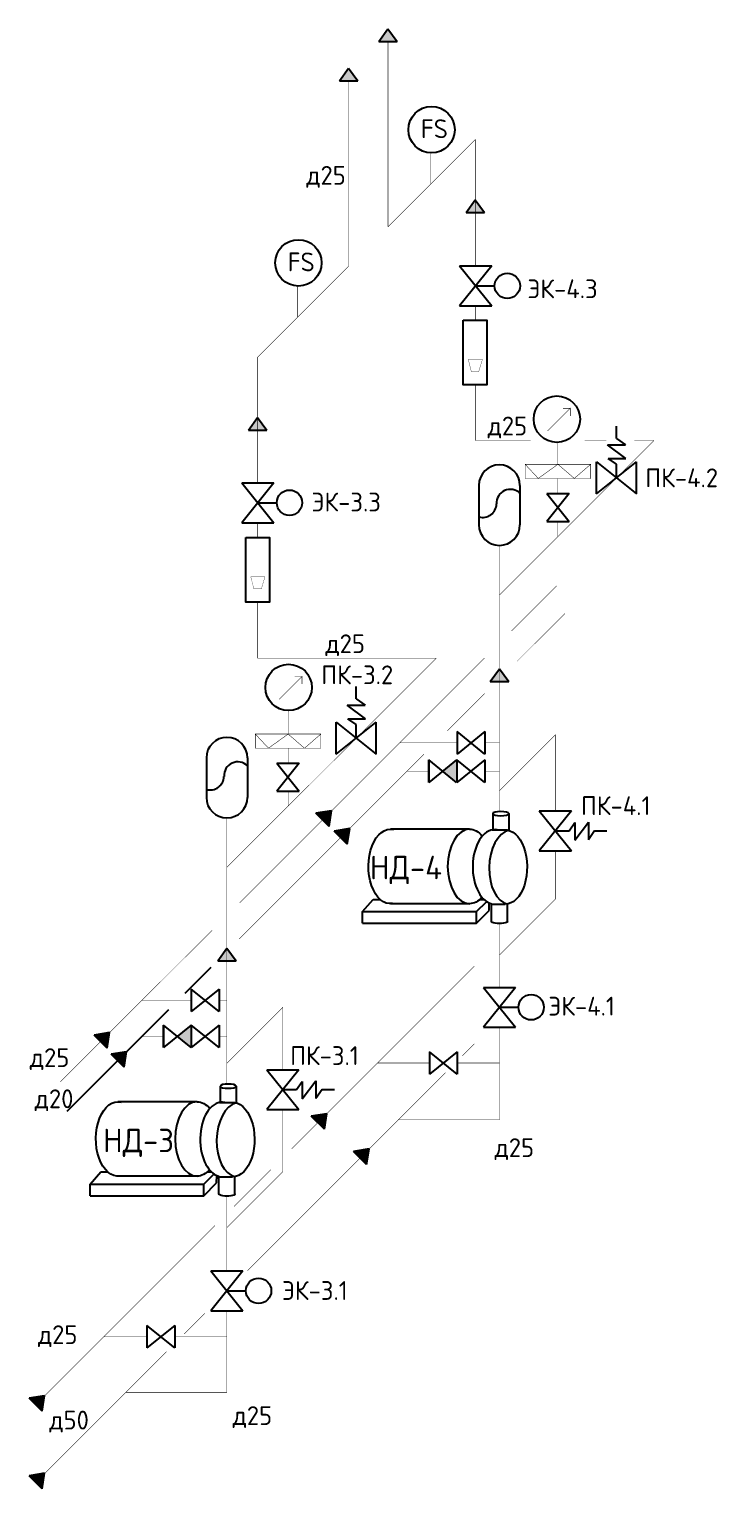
# Model space of a CAD drawing. Header units: millimetres. Extents: x -5247 to 64230, y -16204 to 29599.
# Drawn here: x 8197 to 9661, y 6250 to 9356 of the extents above; entities that cross this region are included whole.
import ezdxf

# ---------------------------------------------------------------- set-up
doc = ezdxf.new("R2010")
doc.units = ezdxf.units.MM
doc.layers.add('система', color=1, linetype='Continuous')
doc.styles.add('гостб', font='', dxfattribs={"height": 2.5})
doc.styles.get('гостб').set_extended_font_data('GOST type B')

msp = doc.modelspace()

# ---------------------------------------------------------------- hatches: boundary and pattern name
at = {"true_color": 0xee4f84}
for points in [[(8960.771919944942, 9356.082875448956), (8941.18601447576, 9329.219228608687), (8980.485006461022, 9329.21922860869)], [(8876.976359668515, 9272.287315172522), (8857.390454199332, 9245.423668332256), (8896.689446184595, 9245.42366833226)], [(9146.576346177157, 8992.011797606858), (9126.990440707974, 8965.148150766592), (9166.289432693236, 8965.148150766596)], [(8683.36946041826, 8528.829502396089), (8663.783554949077, 8501.965855555824), (8703.08254693434, 8501.965855555827)], [(9197.980115682454, 7994.061982550455), (9178.394210213271, 7967.198335710185), (9217.693202198534, 7967.198335710185)], [(8618.024400599672, 7399.602250741613), (8598.43849513049, 7372.738603901344), (8637.737487115752, 7372.738603901344)], [(8920.540598895393, 6973.106421495628), (8887.6958054743, 6967.960281220418), (8915.48438920088, 6940.171697493839)], [(8230.223809958283, 6282.789632558513), (8197.37901653719, 6277.6434922833), (8225.167600263769, 6249.854908556721)]]:
    msp.add_hatch(color=243, dxfattribs=at).paths.add_polyline_path(points)
for color, points in [(24, [(8840.485348930219, 7692.540143978673), (8807.640555509126, 7687.394003703459), (8835.429139235704, 7659.605419976881)]), (24, [(8368.560006268912, 7220.614801317366), (8335.71521284782, 7215.468661042152), (8363.503796574398, 7187.680077315574)]), (150, [(8830.551179515656, 7048.182316137383), (8797.706386094564, 7043.036175862166), (8825.494969821142, 7015.247592135587)]), (150, [(8230.223809958283, 6447.854946580002), (8197.37901653719, 6442.708806304789), (8225.167600263769, 6414.92022257821)])]:
    msp.add_hatch(color=color).paths.add_polyline_path(points)
at = {"true_color": 0xd8a855}
for points in [[(8879.352722704447, 7654.859171493266), (8846.507929283354, 7649.713031218052), (8874.296513009933, 7621.924447491474)], [(8404.456955234826, 7179.963404023649), (8371.612161813733, 7174.817263748439), (8399.400745540312, 7147.02868002186)]]:
    msp.add_hatch(color=43, dxfattribs=at).paths.add_polyline_path(points)
at = {"layer": 'система'}
for points in [[(9106.99056375047, 7753.137238555013), (9106.990563750478, 7800.878684337098), (9077.305760794567, 7777.007961446063)], [(8542.319933179104, 7188.810756787883), (8542.319933179111, 7236.552202569968), (8512.6351302232, 7212.681479678933)]]:
    msp.add_hatch(color=7, dxfattribs=at).paths.add_polyline_path(points)

# ---------------------------------------------------------------- linework, layer by layer
at = {"color": 243, "true_color": 0xee4f84}
for p, q in [((8960.77191994492, 9356.082875448952), (8941.19657909315, 9329.233718832322)), ((8980.474373242316, 9329.233718832322), (8960.77191994492, 9356.082875448952)), ((8980.479264045098, 9329.219228608694), (8941.178774530978, 9329.219228608694)), ((8876.976359668493, 9272.287315172522), (8857.401018816723, 9245.438158555891)), ((8896.678812965889, 9245.438158555891), (8876.976359668493, 9272.287315172522)), ((8896.683703768671, 9245.42366833226), (8857.38321425455, 9245.42366833226)), ((9146.576346177135, 8992.011797606858), (9127.001005325365, 8965.162640990227)), ((9166.27879947453, 8965.162640990227), (9146.576346177135, 8992.011797606858)), ((9166.283690277312, 8965.148150766596), (9126.983200763192, 8965.148150766596)), ((8683.369460418238, 8528.829502396089), (8663.794119566468, 8501.980345779459)), ((8703.071913715634, 8501.980345779459), (8683.369460418238, 8528.829502396089)), ((8703.076804518416, 8501.965855555827), (8663.776315004296, 8501.965855555827)), ((9197.980115682432, 7994.061982550447), (9178.404774830662, 7967.212825933821)), ((9217.682568979828, 7967.212825933821), (9197.980115682432, 7994.061982550447)), ((9217.68745978261, 7967.198335710189), (9178.38697026849, 7967.198335710189)), ((8618.02440059965, 7399.602250741606), (8598.44905974788, 7372.753094124979)), ((8637.726853897046, 7372.753094124979), (8618.02440059965, 7399.602250741606)), ((8637.731744699828, 7372.738603901347), (8598.431255185707, 7372.738603901347)), ((8915.48032869964, 6940.175757995079), (8887.690686060254, 6967.965400634464)), ((8920.540598895379, 6973.106421495642), (8887.713521922291, 6967.963057043213)), ((8915.487116515214, 6940.189462450289), (8920.540598895379, 6973.106421495642)), ((8225.163539762529, 6249.858969057965), (8197.373897123143, 6277.64861169735)), ((8230.223809958268, 6282.789632558524), (8197.39673298518, 6277.646268106095)), ((8225.170327578104, 6249.872673513171), (8230.223809958268, 6282.789632558524))]:
    msp.add_line(p, q, dxfattribs=at)
at = {"color": 24}
for p, q in [((8835.425078734464, 7659.609480478124), (8807.635436095079, 7687.39912311751)), ((8840.485348930204, 7692.540143978684), (8807.658271957116, 7687.396779526254)), ((8835.43186655004, 7659.623184933331), (8840.485348930204, 7692.540143978684)), ((8363.499736073158, 7187.684137816817), (8335.710093433772, 7215.473780456203)), ((8368.560006268897, 7220.614801317377), (8335.73292929581, 7215.471436864947)), ((8363.506523888733, 7187.697842272024), (8368.560006268897, 7220.614801317377))]:
    msp.add_line(p, q, dxfattribs=at)
at = {"color": 43, "true_color": 0xd8a855}
for p, q in [((8874.292452508693, 7621.928507992718), (8846.502809869307, 7649.718150632103)), ((8879.352722704432, 7654.859171493277), (8846.525645731344, 7649.715807040848)), ((8874.299240324268, 7621.942212447924), (8879.352722704432, 7654.859171493277)), ((8404.456955234811, 7179.963404023663), (8371.629878261723, 7174.820039571234)), ((8399.403472854647, 7147.04644497831), (8404.456955234811, 7179.963404023663)), ((8399.396685039072, 7147.0327405231), (8371.607042399686, 7174.822383162485))]:
    msp.add_line(p, q, dxfattribs=at)
at = {"color": 137}
for p, q in [((8906.806209349961, 7478.238762983958), (8929.546019836984, 7504.170814769343)), ((8929.546019836984, 7504.170814769343), (8944.321781954131, 7504.170814769343)), ((9156.365564409833, 7504.170814769343), (9165.15354938872, 7504.170814769343)), ((8326.850494267179, 6898.283047901175), (8349.590304754201, 6924.21509968656)), ((8349.590304754201, 6924.21509968656), (8364.36606687135, 6924.21509968656)), ((8576.40984932705, 6924.21509968656), (8585.197834305938, 6924.21509968656))]:
    msp.add_line(p, q, dxfattribs=at)
at = {"color": 150}
for p, q in [((8825.490909319902, 7015.251652636834), (8797.701266680517, 7043.04129527622)), ((8830.551179515642, 7048.18231613739), (8797.724102542554, 7043.038951684961)), ((8825.497697135477, 7015.265357092037), (8830.551179515642, 7048.18231613739)), ((8225.163539762529, 6414.924283079454), (8197.373897123143, 6442.713925718839)), ((8230.223809958268, 6447.854946580013), (8197.39673298518, 6442.711582127584)), ((8225.170327578104, 6414.93798753466), (8230.223809958268, 6447.854946580013))]:
    msp.add_line(p, q, dxfattribs=at)
at = {"color": 243, "true_color": 0xee4f84, "const_width": 1}
for points in [[(8960.829019288038, 8935.700047510487), (8960.829019288038, 9329.219228608694)], [(8877.03345901161, 8851.904487234053), (8877.03345901161, 9245.42366833226)], [(8960.829019288038, 8935.70004751048), (9146.633445520252, 9121.504473742698)], [(9146.633445520252, 8852.199843999006), (9146.633445520252, 9121.504473742698)], [(8683.426559761356, 8658.297587983798), (8877.03345901161, 8851.904487234053)], [(9146.633445520252, 8736.692634423063), (9146.633445520252, 8767.386121267846)], [(8683.426559761356, 8390.692096221996), (8683.426559761356, 8658.297587983798)], [(9146.633445520252, 8480.880401748713), (9146.633445520252, 8599.486802677078)], [(9264.366747572683, 8480.880401748713), (9146.633445520252, 8480.880401748713)], [(9198.03721502555, 8152.187843963256), (9526.729772811006, 8480.880401748713)], [(9425.508094141333, 8480.880401748713), (9379.363108194419, 8480.880401748713)], [(9526.729772811006, 8480.880401748713), (9484.837516180283, 8480.880401748713)], [(8683.426559761356, 8347.850849507064), (8683.426559761356, 8348.719620205768)], [(8683.426559761356, 8274.022987574936), (8683.426559761356, 8305.87837349084)], [(9198.03721502555, 8152.187843963256), (9198.03721502555, 7691.143728971918)], [(9063.52288705211, 8017.673515989816), (8683.426559761356, 8017.673515989816), (8683.426559761356, 8136.817155828947)], [(8618.081499942768, 7111.188013889136), (8618.081499942768, 7572.232128880474), (9063.52288705211, 8017.673515989816)], [(9316.925720624444, 7692.4241058642), (9316.925720624444, 7854.034196683875), (9198.03721502555, 7735.145691084981)], [(9198.03721502555, 7385.745891826766), (9316.925720624444, 7504.63439742566), (9316.925720624444, 7607.610383133033)], [(9198.03721502555, 7452.7233987121), (9198.03721502555, 7316.978338498633)], [(8736.970005541662, 7141.78544333754), (8736.970005541662, 7274.078481601093), (8618.081499942768, 7155.189976002199)], [(9198.03721502555, 7274.571477133053), (9198.03721502555, 7274.570994138179)], [(9198.03721502555, 7232.164615767477), (9198.03721502555, 7035.029459750614)], [(9118.993037774657, 7171.478109709482), (9144.574531382976, 7197.059603317801)], [(8661.719748986128, 6714.204820920953), (9083.280874041251, 7135.765945976083)], [(8736.970005541662, 7099.367520444379), (8736.970005541662, 7099.389643499533)], [(8618.081499942768, 6805.790176743983), (8736.970005541662, 6924.678682342877), (8736.970005541662, 7056.971720606372)], [(9198.03721502555, 7035.029459750614), (8982.54438781579, 7035.029459750614)], [(8618.081499942768, 6713.588427798411), (8618.081499942768, 6872.767683629318)], [(8618.081499942768, 6671.180829116704), (8618.081499942768, 6671.182303748963)], [(8526.851418593236, 6579.336490528054), (8570.808587653322, 6623.293659588147)], [(8618.081499942768, 6455.073744667832), (8618.081499942768, 6628.774705067255)], [(8211.268718442836, 6263.753790377657), (8489.422290129027, 6541.907362063852)], [(8618.081499942768, 6455.073744667832), (8402.588672733007, 6455.073744667832)]]:
    msp.add_lwpolyline(points, dxfattribs=at)
for points, const_width in [([(9052.056084158503, 9092.89094012573), (9052.056084158503, 9026.927112380949)], 1), ([(8768.636149865451, 8809.471005832678), (8768.636149865451, 8743.507178087897)], 1), ([(9131.686380394596, 8653.139410099539), (9161.753257482429, 8653.139410099539), (9154.136598171186, 8627.900299540925), (9138.100409288287, 8627.900299540925), (9131.686380394596, 8653.139410099539)], 0.630733994252627), ([(9300.335620681268, 8500.813009686983), (9348.76669531389, 8549.244084319605), (9348.76669531389, 8533.090403754362)], 1), ([(9333.01003590806, 8549.244084319605), (9348.76669531389, 8549.244084319605), (9300.335620681268, 8500.813009686983)], 1), ([(9322.397801414903, 8430.15719880288), (9322.397801414903, 8476.906385804883)], 1), ([(9252.61855678093, 8430.15719880288), (9280.718565875271, 8400.10460932456), (9322.397801414903, 8430.15719880288), (9357.316487917284, 8400.10460932456), (9392.177046048877, 8430.15719880288)], 1), ([(9322.397801414896, 8368.011322794497), (9322.397801414903, 8400.10460932456)], 1), ([(9322.397801414903, 8276.54843035261), (9322.397801414903, 8308.641716882685)], 1), ([(8668.994436426212, 8190.469763251407), (8699.061313514045, 8190.469763251407), (8691.444654202802, 8165.230652692797), (8675.408465319902, 8165.230652692797), (8668.994436426212, 8190.469763251407)], 0.630733994252627), ([(8729.48697695446, 7929.964365960179), (8777.918051587083, 7978.395440592802), (8777.918051587083, 7962.241760027558)], 1), ([(8762.161392181253, 7978.395440592802), (8777.918051587083, 7978.395440592802), (8729.48697695446, 7929.964365960179)], 1), ([(8748.292705518965, 7856.052102906942), (8748.292705518965, 7906.023141398786)], 1), ([(8678.513460884991, 7856.052102906942), (8706.613469979333, 7825.999513428622), (8748.292705518965, 7856.052102906942), (8783.211392021345, 7825.999513428622), (8818.071950152938, 7856.052102906942)], 1), ([(8748.292705518958, 7793.906226898558), (8748.292705518965, 7825.999513428622)], 1), ([(8748.292705518965, 7702.443334456671), (8748.292705518965, 7734.53662098675)], 1)]:
    msp.add_lwpolyline(points, dxfattribs=dict(const_width=const_width))
for points in [[(9121.160293457411, 8736.692634423063), (9171.076714002069, 8736.692634423063), (9171.076714002069, 8599.486802677078), (9121.160293457411, 8599.486802677078)], [(8658.468349489027, 8274.022987574936), (8708.384770033685, 8274.022987574936), (8708.384770033685, 8136.817155828947), (8658.468349489027, 8136.817155828947)]]:
    msp.add_lwpolyline(points, close=True)
at = {"const_width": 1}
for points in [[(9252.61855678093, 8430.15719880288), (9392.177046048877, 8430.15719880288), (9392.177046048877, 8400.10460932456), (9252.61855678093, 8400.10460932456)], [(8678.513460884991, 7856.052102906942), (8818.071950152938, 7856.052102906942), (8818.071950152938, 7825.999513428622), (8678.513460884991, 7825.999513428622)]]:
    msp.add_lwpolyline(points, close=True, dxfattribs=at)
at = {"color": 0, "const_width": 0.6558707777046959}
for points in [[(9198.03721502555, 8152.187843963256), (9198.037215025543, 8257.58972042441)], [(8618.081499942768, 7572.232128880474), (8618.08149994276, 7677.634005341628)]]:
    msp.add_lwpolyline(points, dxfattribs=at)
at = {"color": 24, "const_width": 1}
for points in [[(9319.646642272775, 8171.62068665582), (9223.40502439261, 8075.379068775655)], [(9166.15948415122, 8018.133528534265), (8645.232408567688, 7497.206452950733)], [(9107.877815320127, 7837.303711313507), (8985.329666930462, 7837.303711313507)], [(9198.03721502555, 7837.303711313507), (9167.247421231943, 7837.303711313507)], [(8586.608624770182, 7438.582669153227), (8263.826148601816, 7115.800192984861)], [(8542.319933179104, 7289.22982593855), (8437.255781555505, 7289.22982593855)], [(8618.081499942768, 7289.22982593855), (8601.68953909092, 7289.22982593855)]]:
    msp.add_lwpolyline(points, dxfattribs=at)
at = {"color": 43, "true_color": 0xd8a855, "const_width": 1}
for points in [[(9337.210014678865, 8112.635712802279), (9235.360545580566, 8010.78624370398)], [(9166.662296420058, 7942.087994543472), (9087.441181351525, 7862.866879474939)], [(9037.66666728472, 7813.092365408134), (8644.436289403602, 7419.861987527016)], [(9047.620957838662, 7777.007961446056), (9001.582263322642, 7777.007961446056)], [(9198.03721502555, 7777.007961446056), (9166.9529359234, 7777.007961446056)], [(8482.950327267296, 7212.450040301683), (8437.094984651121, 7212.520682774535)], [(8618.081499942768, 7212.241863900585), (8601.68953909092, 7212.267116544732)]]:
    msp.add_lwpolyline(points, dxfattribs=at)
at = {"color": 150, "const_width": 1}
for points in [[(8755.869164488962, 6973.419550445276), (9144.574531382976, 7362.124917339286)], [(9048.93201924982, 7155.899912842942), (8938.349526886632, 7155.899912842942)], [(9198.03721502555, 7155.899912842942), (9108.301625161635, 7155.899912842942)], [(8633.100882787869, 6850.651268744183), (8711.55369665051, 6929.104082606824)], [(8211.268718442836, 6428.819104399146), (8592.69808686259, 6810.248472818908)], [(8448.007641033844, 6573.428030545263), (8355.877644588953, 6573.428030545263)], [(8618.081499942768, 6573.428030545263), (8507.37724694566, 6573.428030545263)]]:
    msp.add_lwpolyline(points, dxfattribs=at)
at = {"color": 43, "true_color": 0xd8a855}
for points in [[(8583.558430990306, 7358.984129113724), (8528.53745919271, 7303.963157316124)], [(8493.83596985125, 7269.261667974664), (8277.167757587507, 7052.593455710925)]]:
    msp.add_lwpolyline(points, dxfattribs=at)
for centre in [(9053.637799057222, 9142.220051404649), (8770.21786476417, 8858.800117111598), (9320.245485963045, 8526.213896183977), (8749.396842236238, 7955.365252457173)]:
    msp.add_circle(centre, 49.35446323878842)
at = {"layer": 'система', "color": 7}
for p, q in [((9113.299143798708, 8852.199843999006), (9181.501209201655, 8852.199843999006)), ((9181.501209201655, 8852.199843999006), (9113.299143798708, 8767.386121267846)), ((9113.299143798708, 8852.199843999006), (9181.501209201655, 8767.386121267846)), ((9147.39958359515, 8809.792499638548), (9187.830699204918, 8809.792499638563)), ((9113.299143798708, 8767.386121267846), (9181.501209201655, 8767.386121267846)), ((9447.050733113276, 8484.818435182347), (9447.050733113276, 8510.953604091515)), ((9447.050733113276, 8484.818435182347), (9466.12081025997, 8471.9017670442)), ((9466.721151572834, 8442.462709838339), (9428.297286197274, 8471.9017670442)), ((9428.297286197274, 8471.9017670442), (9466.12081025997, 8471.9017670442)), ((9404.643871747721, 8367.10032934952), (9404.643871747721, 8435.302394752503)), ((9404.643871747721, 8367.10032934952), (9489.457594478888, 8435.302394752503)), ((9404.643871747721, 8435.302394752503), (9489.457594478888, 8367.10032934952)), ((9429.49804101415, 8442.462709838339), (9466.721151572834, 8442.462709838339)), ((9447.050733113276, 8430.505185633298), (9429.49804101415, 8442.462709838339)), ((9447.050733113276, 8401.210257062372), (9447.050733113276, 8430.514524420902)), ((9489.457594478888, 8367.10032934952), (9489.457594478888, 8435.302394752503)), ((8649.67483348168, 8390.692096221996), (8717.876898884628, 8390.692096221996)), ((8717.876898884628, 8390.692096221996), (8649.67483348168, 8305.87837349084)), ((8649.67483348168, 8390.692096221996), (8717.876898884628, 8305.87837349084)), ((9298.527078523846, 8368.011322794497), (9346.268524305946, 8368.011322794497)), ((9298.527078523846, 8368.011322794497), (9346.268524305946, 8308.641716882685)), ((9346.268524305946, 8368.011322794497), (9298.527078523846, 8308.641716882685)), ((8683.775273278123, 8348.284751861538), (8724.206388887891, 8348.284751861553)), ((8649.67483348168, 8305.87837349084), (8717.876898884628, 8305.87837349084)), ((9298.527078523846, 8308.641716882685), (9346.268524305946, 8308.641716882685)), ((8893.02272354519, 7930.781530602875), (8893.02272354519, 7956.916699512043)), ((8893.02272354519, 7930.781530602875), (8912.092800691884, 7917.864862464729)), ((8912.693142004748, 7888.425805258867), (8874.269276629188, 7917.864862464729)), ((8874.269276629188, 7917.864862464729), (8912.092800691884, 7917.864862464729)), ((8850.615862179635, 7813.063424770047), (8850.615862179635, 7881.265490173031)), ((8850.615862179635, 7813.063424770047), (8935.429584910802, 7881.265490173031)), ((8850.615862179635, 7881.265490173031), (8935.429584910802, 7813.063424770047)), ((8875.470031446064, 7888.425805258867), (8912.693142004748, 7888.425805258867)), ((8893.02272354519, 7876.468281053825), (8875.470031446064, 7888.425805258867)), ((8893.02272354519, 7847.1733524829), (8893.02272354519, 7876.477619841429)), ((8935.429584910802, 7813.063424770047), (8935.429584910802, 7881.265490173031)), ((9107.877815320127, 7861.174434204557), (9107.877815320127, 7813.432988422457)), ((9167.247421231943, 7861.174434204557), (9107.877815320127, 7813.432988422457)), ((9167.247421231943, 7813.432988422457), (9107.877815320127, 7861.174434204557)), ((9167.247421231943, 7861.174434204557), (9167.247421231943, 7813.432988422457)), ((9047.620957838662, 7753.137238555013), (9047.620957838662, 7800.878684337098)), ((9047.620957838662, 7800.878684337098), (9047.620957838662, 7753.137238555013)), ((9106.99056375047, 7800.878684337098), (9047.620957838662, 7753.137238555013)), ((9106.99056375047, 7753.137238555013), (9047.620957838662, 7800.878684337098)), ((9107.583330011585, 7800.878684337098), (9107.583330011585, 7753.137238554998)), ((9166.9529359234, 7800.878684337098), (9107.583330011585, 7753.137238554998)), ((9166.9529359234, 7753.137238554998), (9107.583330011585, 7800.878684337098)), ((9166.9529359234, 7800.878684337098), (9166.9529359234, 7753.137238554998)), ((8724.421982627908, 7793.906226898558), (8772.163428410007, 7793.906226898558)), ((8724.421982627908, 7793.906226898558), (8772.163428410007, 7734.53662098675)), ((8772.163428410007, 7793.906226898558), (8724.421982627908, 7734.53662098675)), ((8724.421982627908, 7734.53662098675), (8772.163428410007, 7734.53662098675)), ((9282.824687922955, 7692.4241058642), (9351.02675332594, 7692.4241058642)), ((9282.824687922955, 7692.4241058642), (9351.02675332594, 7607.610383133033)), ((9351.02675332594, 7692.4241058642), (9282.824687922955, 7607.610383133033)), ((9316.934615635808, 7650.017244498646), (9346.238882994337, 7650.017244498646)), ((9346.229544206733, 7650.017244498646), (9358.187068411775, 7667.569936597771)), ((9358.187068411775, 7630.346826039087), (9387.626125617637, 7668.770691414647)), ((9358.187068411775, 7667.569936597771), (9358.187068411775, 7630.346826039087)), ((9387.626125617637, 7668.770691414647), (9387.626125617637, 7630.947167351951)), ((9400.542793755783, 7650.017244498646), (9387.626125617637, 7630.947167351951)), ((9400.542793755783, 7650.017244498646), (9426.677962664951, 7650.017244498646)), ((9282.824687922955, 7607.610383133033), (9351.02675332594, 7607.610383133033)), ((8542.319933179104, 7313.1005488296), (8542.319933179104, 7265.3591030475)), ((8601.68953909092, 7313.1005488296), (8542.319933179104, 7265.3591030475)), ((8601.68953909092, 7265.3591030475), (8542.319933179104, 7313.1005488296)), ((8601.68953909092, 7313.1005488296), (8601.68953909092, 7265.3591030475)), ((9163.936182324076, 7316.978338498633), (9232.138247727024, 7316.978338498633)), ((9232.138247727024, 7316.978338498633), (9163.936182324076, 7232.164615767477)), ((9163.936182324076, 7316.978338498633), (9232.138247727024, 7232.164615767477)), ((9198.036622120519, 7274.570994138179), (9238.467737730287, 7274.570994138194)), ((8482.950327267296, 7188.810756787883), (8482.950327267296, 7236.552202569968)), ((8482.950327267296, 7236.552202569968), (8482.950327267296, 7188.810756787883)), ((8542.319933179104, 7236.552202569968), (8482.950327267296, 7188.810756787883)), ((8542.319933179104, 7188.810756787883), (8482.950327267296, 7236.552202569968)), ((8542.319933179104, 7236.552202569968), (8542.319933179104, 7188.810756787869)), ((8601.68953909092, 7236.552202569968), (8542.319933179104, 7188.810756787869)), ((8601.68953909092, 7188.810756787869), (8542.319933179104, 7236.552202569968)), ((8601.68953909092, 7236.552202569968), (8601.68953909092, 7188.810756787869)), ((9163.936182324076, 7232.164615767477), (9232.138247727024, 7232.164615767477)), ((9048.93201924982, 7179.770635733992), (9048.93201924982, 7132.029189951892)), ((9108.301625161635, 7179.770635733992), (9048.93201924982, 7132.029189951892)), ((9108.301625161635, 7132.029189951892), (9048.93201924982, 7179.770635733992)), ((9108.301625161635, 7179.770635733992), (9108.301625161635, 7132.029189951892)), ((8702.86007782881, 7141.78544333754), (8771.062143231793, 7141.78544333754)), ((8702.86007782881, 7141.78544333754), (8771.062143231793, 7056.971720606372)), ((8771.062143231793, 7141.78544333754), (8702.86007782881, 7056.971720606372)), ((8766.264934112587, 7099.378581971985), (8778.222458317628, 7116.93127407111)), ((8778.222458317628, 7079.708163512427), (8807.66151552349, 7118.132028887987)), ((8778.222458317628, 7116.93127407111), (8778.222458317628, 7079.708163512427)), ((8807.66151552349, 7118.132028887987), (8807.66151552349, 7080.308504825291)), ((8736.970005541662, 7099.378581971985), (8766.274272900191, 7099.378581971985)), ((8820.578183661637, 7099.378581971985), (8807.66151552349, 7080.308504825291)), ((8820.578183661637, 7099.378581971985), (8846.713352570805, 7099.378581971985)), ((8702.86007782881, 7056.971720606372), (8771.062143231793, 7056.971720606372)), ((8583.981060146325, 6713.588427798411), (8652.183125549273, 6713.588427798411)), ((8652.183125549273, 6713.588427798411), (8583.981060146325, 6628.774705067255)), ((8583.981060146325, 6713.588427798411), (8652.183125549273, 6628.774705067255)), ((8618.081499942768, 6671.181083437958), (8658.512615552536, 6671.181083437972)), ((8583.981060146325, 6628.774705067255), (8652.183125549273, 6628.774705067255)), ((8448.007641033844, 6597.298753436313), (8448.007641033844, 6549.557307654213)), ((8507.37724694566, 6597.298753436313), (8448.007641033844, 6549.557307654213)), ((8507.37724694566, 6549.557307654213), (8448.007641033844, 6597.298753436313)), ((8507.37724694566, 6597.298753436313), (8507.37724694566, 6549.557307654213))]:
    msp.add_line(p, q, dxfattribs=at)
at = {"layer": 'система', "color": 0}
for p, q in [((9154.32837444001, 8385.294682439748), (9154.32837444001, 8301.298561009986)), ((9241.74605561117, 8385.294682439748), (9241.74605561117, 8301.298561009986)), ((8574.372659357228, 7805.338967356962), (8574.372659357228, 7721.342845927204)), ((8661.790340528387, 7805.338967356962), (8661.790340528387, 7721.342845927204))]:
    msp.add_line(p, q, dxfattribs=at)
at = {"layer": 'система', "color": 137}
for p, q in [((9183.617415944842, 7686.652711530478), (9183.617415944842, 7652.251857748728)), ((9217.927945762232, 7686.652711530478), (9217.927945762232, 7651.194489197092)), ((9134.551231503108, 7653.602349631059), (8966.136114860827, 7653.602349631059)), ((9182.551235994644, 7652.254003689508), (9212.506323105277, 7652.193711950702)), ((9134.551231503108, 7495.015568653642), (8966.136114860827, 7495.015568653642)), ((9149.081130657316, 7478.248091167465), (9170.15232328698, 7499.319283797136)), ((9176.211909767517, 7480.699323576773), (9176.456501859095, 7496.582621767338)), ((9180.939240010237, 7457.272596036237), (9180.939240010237, 7495.059596377258)), ((9180.939240010237, 7493.705755979456), (9210.159909147304, 7493.705757703865)), ((9215.249769827627, 7457.272596036237), (9215.249769827627, 7494.137353352402)), ((8906.806209349961, 7478.238762983958), (9149.073800904982, 7478.238762983958)), ((8906.806209349961, 7453.543331723842), (8906.806209349961, 7478.238762983958)), ((9149.055917914578, 7453.543331723842), (9176.211909767517, 7480.699323576773)), ((9149.055917914578, 7453.543331723842), (9149.073800904982, 7478.238762983958)), ((8906.806209349961, 7453.543331723842), (9149.055917914578, 7453.543331723842)), ((8603.66170086206, 7106.696996447696), (8603.66170086206, 7072.296142665946)), ((8637.97223067945, 7106.696996447696), (8637.97223067945, 7071.238774114307)), ((8554.595516420326, 7073.646634548273), (8386.180399778044, 7073.646634548273)), ((8602.595520911862, 7072.298288606722), (8632.550608022495, 7072.237996867916)), ((8326.850494267179, 6898.283047901175), (8569.1180858222, 6898.283047901175)), ((8326.850494267179, 6873.587616641056), (8326.850494267179, 6898.283047901175)), ((8554.595516420326, 6915.059853570856), (8386.180399778044, 6915.059853570856)), ((8569.100202831796, 6873.587616641056), (8596.256194684735, 6900.743608493987)), ((8569.100202831796, 6873.587616641056), (8569.1180858222, 6898.283047901175)), ((8569.125415574534, 6898.292376084682), (8590.196608204198, 6919.363568714354)), ((8596.256194684735, 6900.743608493987), (8596.500786776312, 6916.626906684553)), ((8600.983524927455, 6877.316880953455), (8600.983524927455, 6915.103881294472)), ((8600.983524927455, 6913.750040896673), (8630.204194064521, 6913.750042621083)), ((8635.294054744845, 6877.316880953455), (8635.294054744845, 6914.181638269616)), ((8326.850494267179, 6873.587616641056), (8569.100202831796, 6873.587616641056))]:
    msp.add_line(p, q, dxfattribs=at)
at = {"layer": 'система', "color": 7}
for centre in [(9214.846701436327, 8809.792499638563), (8751.2223911193, 8348.284751861553), (9265.483739961695, 7274.570994138194), (8685.528617783944, 6671.181083437972)]:
    msp.add_circle(centre, 27.01600223140839, dxfattribs=at)
at = {"layer": 'система', "color": 0}
for centre, radius, start, end in [((9198.037215025543, 8385.294682439748), 43.70884058557449, 0, 180), ((9221.030686926315, 8347.638734154483), 29.21265296349774, 44.83638234509012, 183.8199758472821), ((9162.636881523322, 8346.28247626343), 29.21265296349774, 253.4761361507111, 358.8428500337453), ((9198.037215025543, 8301.298561009986), 43.70884058557449, 180, 0), ((8618.08149994276, 7805.338967356962), 43.70884058557449, 0, 180), ((8641.074971843533, 7767.683019071701), 29.21265296349774, 44.83638234509012, 183.8199758472821), ((8582.68116644054, 7766.326761180644), 29.21265296349774, 253.4761361507111, 358.8428500337453), ((8618.08149994276, 7721.342845927204), 43.70884058557449, 180, 0)]:
    msp.add_arc(centre, radius, start, end, dxfattribs=at)
at = {"layer": 'система', "color": 137, "extrusion": (0, 0, -1)}
for centre in [(9200.772680853537, 7686.652711530485), (8620.816965770755, 7106.696996447703)]:
    msp.add_ellipse(centre, major_axis=(-17.15526490870206, 0), ratio=0.2651793904310227, dxfattribs=at)
for centre, major_axis, ratio, start_param, end_param in [((8966.136114860827, 7574.308959142356), (-4.855159490429537e-15, 79.29339048870803), 0.589774235201063, 3.048432018446384, 6.42390044615877), ((9134.551231503108, 7574.308959142356), (-4.855159490429537e-15, 79.29339048870803), 0.589774235201063, 0, 0.6158950162271987), ((9210.172246634917, 7572.999145433183), (-4.855159490429537e-15, 79.29339048870803), 0.589774235201063, 6.235628139813618, 9.425041778485193), ((9134.551231503108, 7574.308959142356), (-4.855159490429537e-15, 79.29339048870803), 0.589774235201063, 2.544120635384209, 3.141592653589793), ((9198.094504918932, 7457.272596036244), (-17.15526490870206, 0), 0.2651793904310227, 3.141592653589793, 6.308336972820897), ((8386.180399778044, 6994.35324405957), (-4.855159490429537e-15, 79.29339048870803), 0.589774235201063, 3.048432018446384, 6.42390044615877), ((8554.595516420326, 6994.35324405957), (-4.855159490429537e-15, 79.29339048870803), 0.589774235201063, 0, 0.6158950162271987), ((8630.216531552134, 6993.043430350401), (-4.855159490429537e-15, 79.29339048870803), 0.589774235201063, 6.235628139813618, 9.425041778485193), ((8554.595516420326, 6994.35324405957), (-4.855159490429537e-15, 79.29339048870803), 0.589774235201063, 2.544120635384209, 3.141592653589793), ((8618.13878983615, 6877.316880953462), (-17.15526490870206, 0), 0.2651793904310227, 3.141592653589793, 6.308336972820897)]:
    msp.add_ellipse(centre, major_axis=major_axis, ratio=ratio, start_param=start_param, end_param=end_param, dxfattribs=at)
at = {"layer": 'система', "color": 137}
for centre, major_axis, ratio, start_param, end_param in [((9134.551231503108, 7574.308959142356), (4.855159490429537e-15, 79.29339048870803), 0.589774235201063, 0, 3.141592653589793), ((9187.874947868855, 7573.476083265559), (-9.358748449864249e-06, 79.29339048870746), 0.5897742352010629, 6.166724741812648, 9.27591944479056), ((9222.920045424748, 7572.774201029606), (2.797510790355484, 79.24402632736789), 0.5897742352010628, 6.449798491052353, 9.319996744799974), ((8554.595516420326, 6994.35324405957), (4.855159490429537e-15, 79.29339048870803), 0.589774235201063, 0, 3.141592653589793), ((8607.919232786073, 6993.520368182777), (-9.358748449864249e-06, 79.29339048870746), 0.5897742352010629, 6.166724741812648, 9.27591944479056), ((8642.964330341965, 6992.818485946824), (2.797510790355484, 79.24402632736789), 0.5897742352010628, 6.449798491052353, 9.319996744799974)]:
    msp.add_ellipse(centre, major_axis=major_axis, ratio=ratio, start_param=start_param, end_param=end_param, dxfattribs=at)

# ---------------------------------------------------------------- texts
at = {"layer": 'система', "color": 7, "style": 'гостб'}
for s, height, p in [('FS', 40, (9030.847500660268, 9124.225725523524)), ('д25', 40, (8786.949009730219, 9025.049091460081)), ('FS', 40, (8747.427566367216, 8840.805791230472)), ('ЭК-4.3', 40, (9257.625190119943, 8783.61530037743)), ('д25', 40, (9172.873283028719, 8491.64857318141)), ('ПК-4.2', 40, (9508.312743924791, 8381.324065425666)), ('ЭК-3.3', 40, (8798.220715878633, 8329.857284800913)), ('д25', 40, (8827.714951261369, 8028.229343549727)), ('ПК-3.2', 40, (8818.814472386759, 7962.104965716971)), ('ПК-4.1', 40, (9371.505127286626, 7683.660292519235)), ('НД-4', 50, (8922.228922525464, 7547.013944203558)), ('ЭК-4.1', 40, (9302.090350382685, 7256.951876776358)), ('д25', 40, (8198.664735936138, 7147.461507284534)), ('ПК-3.1', 40, (8752.488680145165, 7151.775076908576)), ('д20', 40, (8209.04513213261, 7059.863074041932)), ('НД-3', 50, (8354.308443393049, 6966.217523811985)), ('д25', 40, (9187.593669484544, 6955.876910220148)), ('ЭК-3.1', 40, (8735.30805324312, 6651.809884112634)), ('д25', 40, (8215.938800159274, 6557.836073652579)), ('д50', 40, (8240.095239618735, 6376.073033719054)), ('д25', 40, (8630.179137117411, 6385.673589990147))]:
    msp.add_text(s, height=height, dxfattribs=at).set_placement(p)

doc.saveas('drawing.dxf')
